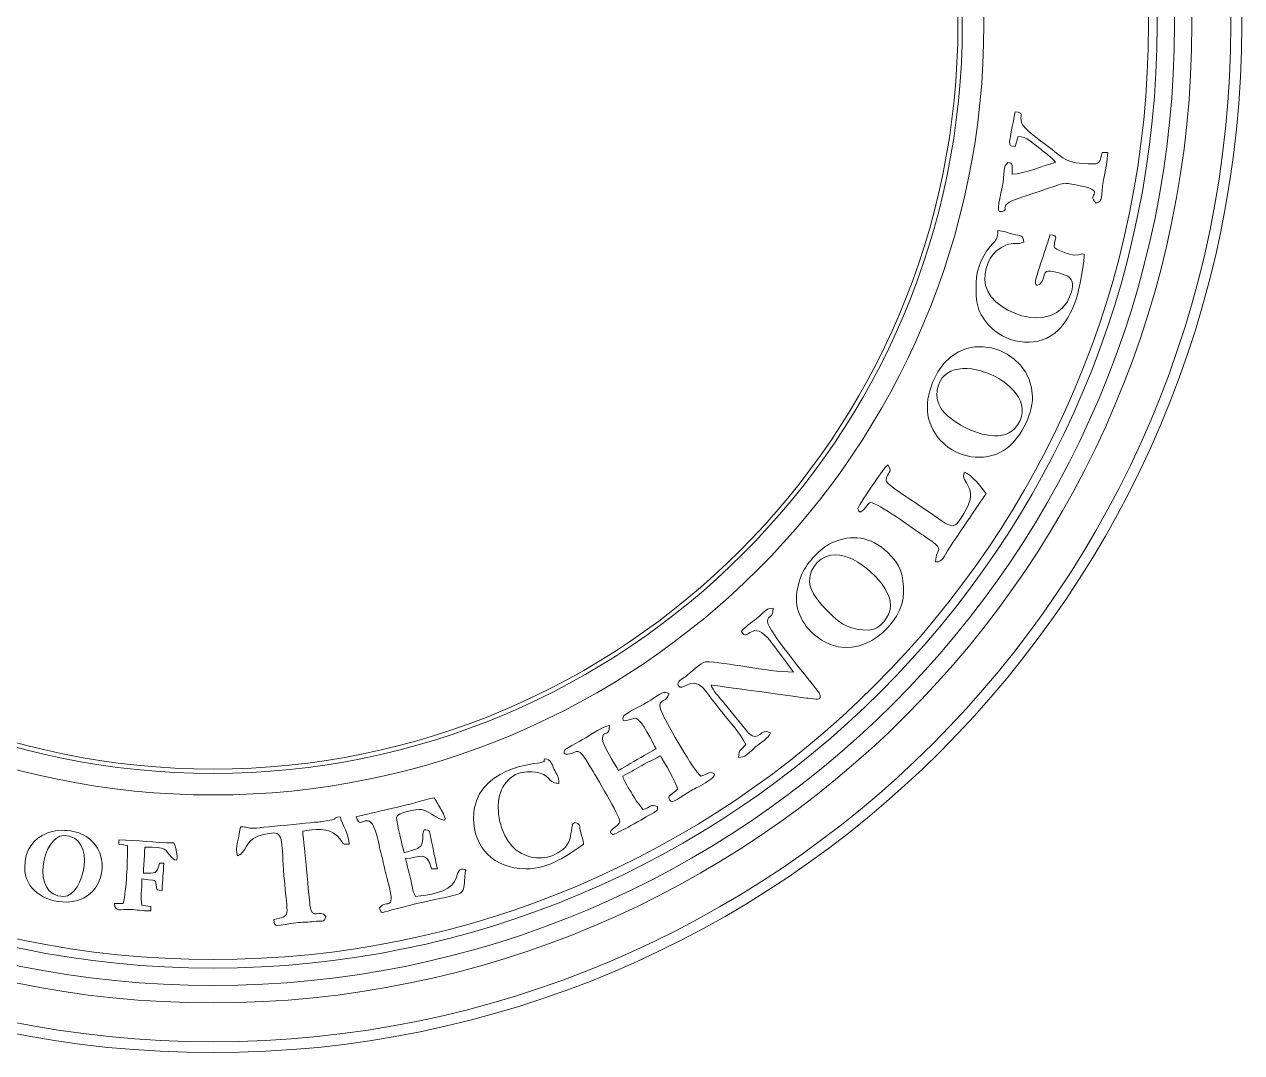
# Model space of a CAD drawing. Header units: inches. Extents: x -0.6 to 74.7, y 0.5 to 42.
# Drawn here: x 60.49 to 74.69, y 0.77 to 12.77 of the extents above; entities that cross this region are included whole.
import ezdxf

# ---------------------------------------------------------------- set-up
doc = ezdxf.new("R2010")
doc.units = ezdxf.units.IN
doc.header["$MEASUREMENT"] = 0
doc.layers.add('cut', color=6, linetype='Continuous', lineweight=0)
doc.layers.add('etch', color=1, linetype='Continuous', lineweight=0)

msp = doc.modelspace()

# ---------------------------------------------------------------- linework, layer by layer
at = {"layer": 'cut'}
for radius in [12, 8.69]:
    msp.add_circle((62.693, 12.772), radius, dxfattribs=at)
at = {"layer": 'etch'}
for radius in [11.873, 11.419, 11.217, 11.014, 10.913, 8.993, 8.741]:
    msp.add_circle((62.693, 12.772), radius, dxfattribs=at)
at = {"layer": 'etch', "lineweight": 9}
for points, knots in [([(72.05, 11.751), (72.05, 11.751), (72.05, 11.751), (71.985, 11.408), (71.985, 11.408)], [0.85714286, 0.85714286, 0.85714286, 0.85714286, 0.85714287, 0.9047619, 0.9047619, 0.9047619, 0.9047619]), ([(72.125, 11.623), (72.125, 11.623), (72.1, 11.72), (72.16, 11.742), (72.05, 11.751)], [0.80952381, 0.80952381, 0.80952381, 0.80952381, 0.80952382, 0.85714286, 0.85714286, 0.85714286, 0.85714286]), ([(72.419, 11.36), (72.419, 11.36), (72.362, 11.403), (72.142, 11.558), (72.125, 11.623)], [0.76190476, 0.76190476, 0.76190476, 0.76190476, 0.76190477, 0.80952381, 0.80952381, 0.80952381, 0.80952381]), ([(71.985, 11.408), (71.985, 11.408), (71.984, 11.349), (71.994, 11.35), (72.05, 11.346)], [0.9047619, 0.9047619, 0.9047619, 0.9047619, 0.90476191, 1, 1, 1, 1]), ([(72.086, 11.463), (72.086, 11.463), (72.184, 11.462), (72.261, 11.385), (72.324, 11.333)], [0.04761905, 0.04761905, 0.04761905, 0.04761905, 0.04761906, 0.0952381, 0.0952381, 0.0952381, 0.0952381]), ([(73.064, 11.278), (73.064, 11.278), (73.043, 11.19), (73.051, 11.143), (72.962, 11.143), (72.962, 11.143), (72.619, 11.143), (72.606, 11.222), (72.419, 11.36)], [0.66666667, 0.66666667, 0.66666667, 0.66666667, 0.66666668, 0.71428571, 0.71428571, 0.71428571, 0.71428572, 0.76190476, 0.76190476, 0.76190476, 0.76190476]), ([(72.324, 11.333), (72.324, 11.333), (72.384, 11.284), (72.485, 11.216), (72.523, 11.16)], [0.0952381, 0.0952381, 0.0952381, 0.0952381, 0.09523811, 0.14285714, 0.14285714, 0.14285714, 0.14285714]), ([(73.131, 11.278), (73.131, 11.278), (73.131, 11.278), (73.064, 11.278), (73.064, 11.278)], [0.61904762, 0.61904762, 0.61904762, 0.61904762, 0.61904763, 0.66666667, 0.66666667, 0.66666667, 0.66666667]), ([(73.081, 10.957), (73.081, 10.957), (73.096, 11.049), (73.131, 11.187), (73.131, 11.278)], [0.57142857, 0.57142857, 0.57142857, 0.57142857, 0.57142858, 0.61904762, 0.61904762, 0.61904762, 0.61904762]), ([(71.966, 11.16), (71.966, 11.16), (71.908, 11.117), (71.932, 11.033), (71.9, 10.871)], [0.23809524, 0.23809524, 0.23809524, 0.23809524, 0.23809525, 0.28571429, 0.28571429, 0.28571429, 0.28571429]), ([(72.016, 11.025), (72.016, 11.025), (72.016, 11.16), (72.025, 11.144), (71.966, 11.16)], [0.19047619, 0.19047619, 0.19047619, 0.19047619, 0.1904762, 0.23809524, 0.23809524, 0.23809524, 0.23809524]), ([(72.523, 11.16), (72.523, 11.16), (72.376, 11.126), (72.161, 11.025), (72.016, 11.025)], [0.14285714, 0.14285714, 0.14285714, 0.14285714, 0.14285715, 0.19047619, 0.19047619, 0.19047619, 0.19047619]), ([(72.996, 10.687), (72.996, 10.687), (73.077, 10.709), (73.047, 10.756), (73.081, 10.957)], [0.52380952, 0.52380952, 0.52380952, 0.52380952, 0.52380953, 0.57142857, 0.57142857, 0.57142857, 0.57142857]), ([(71.9, 10.871), (71.9, 10.871), (71.884, 10.792), (71.838, 10.641), (71.864, 10.586)], [0.28571429, 0.28571429, 0.28571429, 0.28571429, 0.2857143, 0.33333333, 0.33333333, 0.33333333, 0.33333333]), ([(72.107, 10.748), (72.107, 10.748), (72.107, 10.748), (72.576, 10.906), (72.576, 10.906)], [0.38095238, 0.38095238, 0.38095238, 0.38095238, 0.38095239, 0.42857143, 0.42857143, 0.42857143, 0.42857143]), ([(72.576, 10.906), (72.576, 10.906), (72.638, 10.925), (72.66, 10.916), (72.738, 10.902)], [0.42857143, 0.42857143, 0.42857143, 0.42857143, 0.42857144, 0.47619048, 0.47619048, 0.47619048, 0.47619048]), ([(72.738, 10.902), (72.738, 10.902), (73.166, 10.825), (72.857, 10.789), (72.996, 10.687)], [0.47619048, 0.47619048, 0.47619048, 0.47619048, 0.47619049, 0.52380952, 0.52380952, 0.52380952, 0.52380952]), ([(71.864, 10.586), (71.864, 10.586), (72.035, 10.6), (71.792, 10.645), (72.107, 10.748)], [0.33333333, 0.33333333, 0.33333333, 0.33333333, 0.33333334, 0.38095238, 0.38095238, 0.38095238, 0.38095238]), ([(71.847, 10.366), (71.847, 10.366), (71.847, 10.28), (71.838, 10.263), (71.793, 10.218)], [0.84210526, 0.84210526, 0.84210526, 0.84210526, 0.84210527, 0.89473684, 0.89473684, 0.89473684, 0.89473684]), ([(72.024, 10.323), (72.024, 10.323), (71.961, 10.34), (71.913, 10.361), (71.847, 10.366)], [0.78947368, 0.78947368, 0.78947368, 0.78947368, 0.78947369, 0.84210526, 0.84210526, 0.84210526, 0.84210526]), ([(71.948, 10.198), (71.948, 10.198), (72.024, 10.228), (72.082, 10.198), (72.152, 10.231)], [0.68421053, 0.68421053, 0.68421053, 0.68421053, 0.68421054, 0.73684211, 0.73684211, 0.73684211, 0.73684211]), ([(72.152, 10.231), (72.152, 10.231), (72.144, 10.318), (72.114, 10.299), (72.024, 10.323)], [0.73684211, 0.73684211, 0.73684211, 0.73684211, 0.73684212, 0.78947368, 0.78947368, 0.78947368, 0.78947368]), ([(72.456, 10.315), (72.456, 10.315), (72.428, 10.199), (72.287, 9.831), (72.287, 9.758)], [0.31578947, 0.31578947, 0.31578947, 0.31578947, 0.31578948, 0.36842105, 0.36842105, 0.36842105, 0.36842105]), ([(72.506, 10.18), (72.506, 10.18), (72.506, 10.278), (72.571, 10.306), (72.456, 10.315)], [0.26315789, 0.26315789, 0.26315789, 0.26315789, 0.2631579, 0.31578947, 0.31578947, 0.31578947, 0.31578947]), ([(71.793, 10.218), (71.793, 10.218), (71.687, 10.11), (71.594, 9.929), (71.594, 9.758)], [0.8947368, 0.8947368, 0.8947368, 0.8947368, 0.8947369, 1, 1, 1, 1]), ([(72.697, 9.618), (72.697, 9.618), (72.519, 9.102), (71.695, 9.42), (71.695, 9.792), (71.695, 9.792), (71.695, 9.973), (71.782, 10.133), (71.948, 10.198)], [0.5789474, 0.5789474, 0.5789474, 0.5789474, 0.5789474, 0.6315789, 0.6315789, 0.6315789, 0.631579, 0.6842105, 0.6842105, 0.6842105, 0.6842105]), ([(72.743, 10.079), (72.743, 10.079), (72.692, 10.079), (72.506, 10.143), (72.506, 10.18)], [0.21052632, 0.21052632, 0.21052632, 0.21052632, 0.21052633, 0.26315789, 0.26315789, 0.26315789, 0.26315789]), ([(72.82, 9.816), (72.82, 9.816), (72.88, 10.182), (72.876, 10.079), (72.743, 10.079)], [0.15789474, 0.15789474, 0.15789474, 0.15789474, 0.15789475, 0.21052632, 0.21052632, 0.21052632, 0.21052632]), ([(72.304, 9.724), (72.304, 9.724), (72.409, 9.752), (72.363, 9.893), (72.439, 9.893)], [0.42105263, 0.42105263, 0.42105263, 0.42105263, 0.42105264, 0.47368421, 0.47368421, 0.47368421, 0.47368421]), ([(72.439, 9.893), (72.439, 9.893), (72.488, 9.893), (72.633, 9.853), (72.665, 9.832)], [0.47368421, 0.47368421, 0.47368421, 0.47368421, 0.47368422, 0.52631579, 0.52631579, 0.52631579, 0.52631579]), ([(72.553, 9.204), (72.553, 9.204), (72.711, 9.363), (72.782, 9.588), (72.82, 9.816)], [0.10526316, 0.10526316, 0.10526316, 0.10526316, 0.10526317, 0.15789474, 0.15789474, 0.15789474, 0.15789474]), ([(72.665, 9.832), (72.665, 9.832), (72.734, 9.786), (72.728, 9.707), (72.697, 9.618)], [0.52631579, 0.52631579, 0.52631579, 0.52631579, 0.5263158, 0.57894737, 0.57894737, 0.57894737, 0.57894737]), ([(72.287, 9.758), (72.287, 9.758), (72.287, 9.727), (72.286, 9.756), (72.304, 9.724)], [0.36842105, 0.36842105, 0.36842105, 0.36842105, 0.36842106, 0.42105263, 0.42105263, 0.42105263, 0.42105263]), ([(71.775, 9.23), (71.775, 9.23), (71.972, 9.034), (72.342, 8.992), (72.553, 9.204)], [0.05263158, 0.05263158, 0.05263158, 0.05263158, 0.05263159, 0.10526316, 0.10526316, 0.10526316, 0.10526316]), ([(71.087, 8.593), (71.087, 8.593), (70.983, 8.329), (71.006, 8.088), (71.209, 7.887)], [0.2, 0.2, 0.2, 0.2, 0.2, 0.4, 0.4, 0.4, 0.4]), ([(71.384, 8.113), (71.384, 8.113), (71.282, 8.18), (71.138, 8.284), (71.138, 8.441)], [0.5, 0.5, 0.5, 0.5, 0.5, 1, 1, 1, 1]), ([(71.915, 7.799), (71.915, 7.799), (72.1, 7.916), (72.253, 8.199), (72.253, 8.424)], [0.6, 0.6, 0.6, 0.6, 0.6, 1, 1, 1, 1]), ([(72.046, 8.056), (72.046, 8.056), (71.888, 7.88), (71.54, 8.011), (71.384, 8.113)], [0.25, 0.25, 0.25, 0.25, 0.25, 0.5, 0.5, 0.5, 0.5]), ([(71.209, 7.887), (71.209, 7.887), (71.376, 7.723), (71.683, 7.653), (71.915, 7.799)], [0.4, 0.4, 0.4, 0.4, 0.4, 0.6, 0.6, 0.6, 0.6]), ([(70.564, 7.63), (70.564, 7.63), (70.515, 7.597), (70.213, 7.141), (70.217, 7.121)], [0.76923077, 0.76923077, 0.76923077, 0.76923077, 0.76923078, 0.84615385, 0.84615385, 0.84615385, 0.84615385]), ([(70.915, 7.17), (70.915, 7.17), (70.862, 7.206), (70.547, 7.405), (70.547, 7.444), (70.547, 7.444), (70.547, 7.564), (70.635, 7.523), (70.564, 7.63)], [0.6153846, 0.6153846, 0.6153846, 0.6153846, 0.6153846, 0.6923077, 0.6923077, 0.6923077, 0.6923077, 0.7692308, 0.7692308, 0.7692308, 0.7692308]), ([(71.459, 7.545), (71.459, 7.545), (71.398, 7.419), (71.65, 7.383), (71.452, 7.062)], [0.46153846, 0.46153846, 0.46153846, 0.46153846, 0.46153847, 0.53846154, 0.53846154, 0.53846154, 0.53846154]), ([(71.712, 7.292), (71.712, 7.292), (71.668, 7.358), (71.536, 7.525), (71.459, 7.545)], [0.38461538, 0.38461538, 0.38461538, 0.38461538, 0.38461539, 0.46153846, 0.46153846, 0.46153846, 0.46153846]), ([(71.287, 6.67), (71.287, 6.67), (71.287, 6.67), (71.689, 7.264), (71.689, 7.264)], [0.23076923, 0.23076923, 0.23076923, 0.23076923, 0.23076924, 0.30769231, 0.30769231, 0.30769231, 0.30769231]), ([(71.689, 7.264), (71.689, 7.264), (71.713, 7.295), (71.698, 7.276), (71.712, 7.292)], [0.30769231, 0.30769231, 0.30769231, 0.30769231, 0.30769232, 0.38461538, 0.38461538, 0.38461538, 0.38461538]), ([(70.217, 7.121), (70.217, 7.121), (70.237, 7), (70.332, 7.191), (70.361, 7.191)], [0.8461538, 0.8461538, 0.8461538, 0.8461538, 0.8461539, 1, 1, 1, 1]), ([(71.452, 7.062), (71.452, 7.062), (71.313, 6.838), (71.34, 6.887), (70.915, 7.17)], [0.53846154, 0.53846154, 0.53846154, 0.53846154, 0.53846155, 0.61538462, 0.61538462, 0.61538462, 0.61538462]), ([(70.56, 6.613), (70.56, 6.613), (70.365, 6.792), (70.145, 6.83), (69.905, 6.718)], [0.4285714, 0.4285714, 0.4285714, 0.4285714, 0.4285714, 0.5714286, 0.5714286, 0.5714286, 0.5714286]), ([(69.905, 6.718), (69.905, 6.718), (69.778, 6.659), (69.624, 6.493), (69.567, 6.363)], [0.5714286, 0.5714286, 0.5714286, 0.5714286, 0.5714286, 0.7142857, 0.7142857, 0.7142857, 0.7142857]), ([(70.976, 6.809), (70.976, 6.809), (71.266, 6.616), (71.125, 6.678), (71.121, 6.498)], [0.07692308, 0.07692308, 0.07692308, 0.07692308, 0.07692309, 0.15384615, 0.15384615, 0.15384615, 0.15384615]), ([(69.956, 6.583), (69.956, 6.583), (70.202, 6.583), (70.597, 6.237), (70.597, 5.991)], [0.1666667, 0.1666667, 0.1666667, 0.1666667, 0.1666667, 0.3333333, 0.3333333, 0.3333333, 0.3333333]), ([(70.749, 6.143), (70.749, 6.143), (70.749, 6.338), (70.717, 6.468), (70.56, 6.613)], [0.2857143, 0.2857143, 0.2857143, 0.2857143, 0.2857143, 0.4285714, 0.4285714, 0.4285714, 0.4285714]), ([(71.121, 6.498), (71.121, 6.498), (71.209, 6.5), (71.215, 6.555), (71.287, 6.67)], [0.15384615, 0.15384615, 0.15384615, 0.15384615, 0.15384616, 0.23076923, 0.23076923, 0.23076923, 0.23076923]), ([(69.567, 6.363), (69.567, 6.363), (69.538, 6.299), (69.499, 6.167), (69.499, 6.076)], [0.7142857, 0.7142857, 0.7142857, 0.7142857, 0.7142857, 1, 1, 1, 1]), ([(69.875, 5.911), (69.875, 5.911), (69.79, 5.997), (69.651, 6.142), (69.651, 6.279)], [0.6666667, 0.6666667, 0.6666667, 0.6666667, 0.6666667, 1, 1, 1, 1]), ([(69.821, 5.569), (69.821, 5.569), (70.256, 5.32), (70.749, 5.785), (70.749, 6.143)], [0.1428571, 0.1428571, 0.1428571, 0.1428571, 0.1428572, 0.2857143, 0.2857143, 0.2857143, 0.2857143]), ([(70.597, 5.991), (70.597, 5.991), (70.597, 5.866), (70.468, 5.704), (70.344, 5.704), (70.344, 5.704), (70.132, 5.704), (70.032, 5.753), (69.875, 5.911)], [0.3333333, 0.3333333, 0.3333333, 0.3333333, 0.3333333, 0.5, 0.5, 0.5, 0.5, 0.6666667, 0.6666667, 0.6666667, 0.6666667]), ([(69.03, 5.836), (69.03, 5.836), (68.981, 5.795), (68.887, 5.732), (68.858, 5.687)], [0.90909091, 0.90909091, 0.90909091, 0.90909091, 0.90909092, 1, 1, 1, 1]), ([(69.229, 5.958), (69.229, 5.958), (69.14, 5.956), (69.159, 5.941), (69.03, 5.836)], [0.86363636, 0.86363636, 0.86363636, 0.86363636, 0.86363637, 0.90909091, 0.90909091, 0.90909091, 0.90909091]), ([(69.719, 5.029), (69.719, 5.029), (69.623, 5.154), (69.162, 5.702), (69.162, 5.806), (69.162, 5.806), (69.162, 5.885), (69.226, 5.825), (69.229, 5.958)], [0.77272727, 0.77272727, 0.77272727, 0.77272727, 0.77272728, 0.81818182, 0.81818182, 0.81818182, 0.81818183, 0.86363636, 0.86363636, 0.86363636, 0.86363636]), ([(69.205, 5.562), (69.205, 5.562), (69.205, 5.562), (69.466, 5.214), (69.466, 5.214)], [0.04545455, 0.04545455, 0.04545455, 0.04545455, 0.04545456, 0.09090909, 0.09090909, 0.09090909, 0.09090909]), ([(68.435, 5.333), (68.435, 5.333), (68.397, 5.333), (68.247, 5.19), (68.203, 5.159)], [0.13636364, 0.13636364, 0.13636364, 0.13636364, 0.13636365, 0.18181818, 0.18181818, 0.18181818, 0.18181818]), ([(69.466, 5.214), (69.466, 5.214), (69.134, 5.214), (68.682, 5.333), (68.435, 5.333)], [0.09090909, 0.09090909, 0.09090909, 0.09090909, 0.0909091, 0.13636364, 0.13636364, 0.13636364, 0.13636364]), ([(68.203, 5.159), (68.203, 5.159), (68.167, 5.133), (68.097, 5.104), (68.122, 5.053)], [0.18181818, 0.18181818, 0.18181818, 0.18181818, 0.18181819, 0.22727273, 0.22727273, 0.22727273, 0.22727273]), ([(68.122, 5.053), (68.122, 5.053), (68.159, 4.98), (68.275, 5.168), (68.406, 5.033)], [0.22727273, 0.22727273, 0.22727273, 0.22727273, 0.22727274, 0.27272727, 0.27272727, 0.27272727, 0.27272727]), ([(68.013, 4.961), (68.013, 4.961), (67.948, 4.998), (67.922, 4.967), (67.8, 4.887)], [0.86206897, 0.86206897, 0.86206897, 0.86206897, 0.86206898, 0.89655172, 0.89655172, 0.89655172, 0.89655172]), ([(68.406, 5.033), (68.406, 5.033), (68.406, 5.033), (68.628, 4.749), (68.628, 4.749)], [0.27272727, 0.27272727, 0.27272727, 0.27272727, 0.27272728, 0.31818182, 0.31818182, 0.31818182, 0.31818182]), ([(68.643, 4.865), (68.643, 4.865), (68.601, 4.921), (68.519, 5), (68.503, 5.062)], [0.59090909, 0.59090909, 0.59090909, 0.59090909, 0.5909091, 0.63636364, 0.63636364, 0.63636364, 0.63636364]), ([(68.503, 5.062), (68.503, 5.062), (68.503, 5.062), (69.634, 4.908), (69.634, 4.908)], [0.63636364, 0.63636364, 0.63636364, 0.63636364, 0.63636365, 0.68181818, 0.68181818, 0.68181818, 0.68181818]), ([(69.634, 4.908), (69.634, 4.908), (69.714, 4.898), (69.816, 4.871), (69.763, 4.97)], [0.68181818, 0.68181818, 0.68181818, 0.68181818, 0.68181819, 0.72727273, 0.72727273, 0.72727273, 0.72727273]), ([(69.763, 4.97), (69.763, 4.97), (69.758, 4.981), (69.728, 5.018), (69.719, 5.029)], [0.72727273, 0.72727273, 0.72727273, 0.72727273, 0.72727274, 0.77272727, 0.77272727, 0.77272727, 0.77272727]), ([(67.8, 4.887), (67.8, 4.887), (67.72, 4.834), (67.491, 4.725), (67.48, 4.697)], [0.89655172, 0.89655172, 0.89655172, 0.89655172, 0.89655173, 0.93103448, 0.93103448, 0.93103448, 0.93103448]), ([(67.939, 4.719), (67.939, 4.719), (67.84, 4.914), (67.98, 4.837), (68.013, 4.961)], [0.82758621, 0.82758621, 0.82758621, 0.82758621, 0.82758622, 0.86206897, 0.86206897, 0.86206897, 0.86206897]), ([(68.939, 4.501), (68.939, 4.501), (68.939, 4.501), (68.643, 4.865), (68.643, 4.865)], [0.54545455, 0.54545455, 0.54545455, 0.54545455, 0.54545456, 0.59090909, 0.59090909, 0.59090909, 0.59090909]), ([(67.48, 4.697), (67.48, 4.697), (67.439, 4.598), (67.573, 4.674), (67.624, 4.674)], [0.93103448, 0.93103448, 0.93103448, 0.93103448, 0.93103449, 1, 1, 1, 1]), ([(68.385, 3.998), (68.385, 3.998), (68.299, 4.056), (68.002, 4.595), (67.939, 4.719)], [0.79310345, 0.79310345, 0.79310345, 0.79310345, 0.79310346, 0.82758621, 0.82758621, 0.82758621, 0.82758621]), ([(68.628, 4.749), (68.628, 4.749), (68.737, 4.61), (68.83, 4.517), (68.908, 4.37)], [0.31818182, 0.31818182, 0.31818182, 0.31818182, 0.31818183, 0.36363636, 0.36363636, 0.36363636, 0.36363636]), ([(67.32, 4.59), (67.32, 4.59), (67.242, 4.583), (67.109, 4.489), (67.041, 4.447)], [0.13793103, 0.13793103, 0.13793103, 0.13793103, 0.13793104, 0.17241379, 0.17241379, 0.17241379, 0.17241379]), ([(67.236, 4.437), (67.236, 4.437), (67.236, 4.54), (67.317, 4.442), (67.32, 4.59)], [0.10344828, 0.10344828, 0.10344828, 0.10344828, 0.10344829, 0.13793103, 0.13793103, 0.13793103, 0.13793103]), ([(69.195, 4.505), (69.195, 4.505), (69.07, 4.575), (69.073, 4.383), (68.939, 4.501)], [0.5, 0.5, 0.5, 0.5, 0.50000001, 0.54545455, 0.54545455, 0.54545455, 0.54545455]), ([(67.041, 4.447), (67.041, 4.447), (67.041, 4.447), (66.805, 4.313), (66.805, 4.313)], [0.17241379, 0.17241379, 0.17241379, 0.17241379, 0.1724138, 0.20689655, 0.20689655, 0.20689655, 0.20689655]), ([(67.422, 4.066), (67.422, 4.066), (67.384, 4.137), (67.236, 4.361), (67.236, 4.437)], [0.06896552, 0.06896552, 0.06896552, 0.06896552, 0.06896553, 0.10344828, 0.10344828, 0.10344828, 0.10344828]), ([(69.022, 4.34), (69.022, 4.34), (69.071, 4.384), (69.179, 4.442), (69.195, 4.505)], [0.45454545, 0.45454545, 0.45454545, 0.45454545, 0.45454546, 0.5, 0.5, 0.5, 0.5]), ([(66.805, 4.313), (66.805, 4.313), (66.775, 4.278), (66.779, 4.246), (66.854, 4.258)], [0.20689655, 0.20689655, 0.20689655, 0.20689655, 0.20689656, 0.24137931, 0.24137931, 0.24137931, 0.24137931]), ([(66.854, 4.258), (66.854, 4.258), (66.954, 4.272), (66.938, 4.374), (67.094, 4.109)], [0.24137931, 0.24137931, 0.24137931, 0.24137931, 0.24137932, 0.27586207, 0.27586207, 0.27586207, 0.27586207]), ([(67.861, 4.319), (67.861, 4.319), (67.861, 4.319), (67.422, 4.066), (67.422, 4.066)], [0.03448276, 0.03448276, 0.03448276, 0.03448276, 0.03448277, 0.06896552, 0.06896552, 0.06896552, 0.06896552]), ([(68.908, 4.37), (68.908, 4.37), (68.86, 4.298), (68.826, 4.323), (68.824, 4.218)], [0.36363636, 0.36363636, 0.36363636, 0.36363636, 0.36363637, 0.40909091, 0.40909091, 0.40909091, 0.40909091]), ([(68.824, 4.218), (68.824, 4.218), (68.904, 4.22), (68.91, 4.241), (69.022, 4.34)], [0.40909091, 0.40909091, 0.40909091, 0.40909091, 0.40909092, 0.45454545, 0.45454545, 0.45454545, 0.45454545]), ([(66.519, 4.157), (66.519, 4.157), (66.491, 4.146), (65.733, 4.112), (65.733, 3.509)], [0.8571429, 0.8571429, 0.8571429, 0.8571429, 0.8571429, 1, 1, 1, 1]), ([(66.56, 4.201), (66.56, 4.201), (66.541, 4.147), (66.588, 4.185), (66.519, 4.157)], [0.78571429, 0.78571429, 0.78571429, 0.78571429, 0.7857143, 0.85714286, 0.85714286, 0.85714286, 0.85714286]), ([(66.673, 4.077), (66.673, 4.077), (66.637, 4.15), (66.642, 4.194), (66.56, 4.201)], [0.71428571, 0.71428571, 0.71428571, 0.71428571, 0.71428572, 0.78571429, 0.78571429, 0.78571429, 0.78571429]), ([(67.472, 3.998), (67.472, 3.998), (67.552, 4.04), (67.611, 4.073), (67.689, 4.12)], [0.51724138, 0.51724138, 0.51724138, 0.51724138, 0.51724139, 0.55172414, 0.55172414, 0.55172414, 0.55172414]), ([(67.689, 4.12), (67.689, 4.12), (67.689, 4.12), (67.912, 4.235), (67.912, 4.235)], [0.55172414, 0.55172414, 0.55172414, 0.55172414, 0.55172415, 0.5862069, 0.5862069, 0.5862069, 0.5862069]), ([(67.912, 4.235), (67.912, 4.235), (67.959, 4.163), (68.094, 3.932), (68.114, 3.846)], [0.5862069, 0.5862069, 0.5862069, 0.5862069, 0.58620691, 0.62068966, 0.62068966, 0.62068966, 0.62068966]), ([(66.774, 3.143), (66.774, 3.143), (66.479, 2.908), (66.02, 3.089), (66.02, 3.661), (66.02, 3.661), (66.02, 3.861), (66.162, 4.049), (66.358, 4.049), (66.358, 4.049), (66.666, 4.049), (66.564, 3.918), (66.729, 3.914)], [0.4285714, 0.4285714, 0.4285714, 0.4285714, 0.4285714, 0.5, 0.5, 0.5, 0.5, 0.5714286, 0.5714286, 0.5714286, 0.5714286, 0.6428571, 0.6428571, 0.6428571, 0.6428571]), ([(66.729, 3.914), (66.729, 3.914), (66.727, 3.995), (66.702, 4.018), (66.673, 4.077)], [0.64285714, 0.64285714, 0.64285714, 0.64285714, 0.64285715, 0.71428571, 0.71428571, 0.71428571, 0.71428571]), ([(67.094, 4.109), (67.094, 4.109), (67.155, 4.006), (67.439, 3.528), (67.439, 3.475)], [0.27586207, 0.27586207, 0.27586207, 0.27586207, 0.27586208, 0.31034483, 0.31034483, 0.31034483, 0.31034483]), ([(67.583, 3.788), (67.583, 3.788), (67.552, 3.841), (67.485, 3.945), (67.472, 3.998)], [0.48275862, 0.48275862, 0.48275862, 0.48275862, 0.48275863, 0.51724138, 0.51724138, 0.51724138, 0.51724138]), ([(68.278, 3.835), (68.278, 3.835), (68.329, 3.863), (68.651, 4.015), (68.505, 4.041)], [0.72413793, 0.72413793, 0.72413793, 0.72413793, 0.72413794, 0.75862069, 0.75862069, 0.75862069, 0.75862069]), ([(68.505, 4.041), (68.505, 4.041), (68.481, 4.045), (68.432, 4.009), (68.385, 3.998)], [0.75862069, 0.75862069, 0.75862069, 0.75862069, 0.7586207, 0.79310345, 0.79310345, 0.79310345, 0.79310345]), ([(68.019, 3.721), (68.019, 3.721), (68.047, 3.663), (68.142, 3.759), (68.278, 3.835)], [0.68965517, 0.68965517, 0.68965517, 0.68965517, 0.68965518, 0.72413793, 0.72413793, 0.72413793, 0.72413793]), ([(68.114, 3.846), (68.114, 3.846), (68.114, 3.846), (68.078, 3.815), (68.078, 3.815)], [0.62068966, 0.62068966, 0.62068966, 0.62068966, 0.62068967, 0.65517241, 0.65517241, 0.65517241, 0.65517241]), ([(65.276, 3.745), (65.276, 3.745), (65.215, 3.74), (65.129, 3.708), (65.06, 3.691)], [0.85714286, 0.85714286, 0.85714286, 0.85714286, 0.85714287, 0.89285714, 0.89285714, 0.89285714, 0.89285714]), ([(65.356, 3.604), (65.356, 3.604), (65.326, 3.656), (65.302, 3.697), (65.276, 3.745)], [0.82142857, 0.82142857, 0.82142857, 0.82142857, 0.82142858, 0.85714286, 0.85714286, 0.85714286, 0.85714286]), ([(67.709, 3.61), (67.709, 3.61), (67.66, 3.683), (67.666, 3.651), (67.583, 3.788)], [0.44827586, 0.44827586, 0.44827586, 0.44827586, 0.44827587, 0.48275862, 0.48275862, 0.48275862, 0.48275862]), ([(68.078, 3.815), (68.078, 3.815), (68.009, 3.761), (67.997, 3.767), (68.019, 3.721)], [0.65517241, 0.65517241, 0.65517241, 0.65517241, 0.65517242, 0.68965517, 0.68965517, 0.68965517, 0.68965517]), ([(64.83, 3.634), (64.83, 3.634), (64.669, 3.599), (64.519, 3.561), (64.364, 3.525)], [0.92857143, 0.92857143, 0.92857143, 0.92857143, 0.92857144, 1, 1, 1, 1]), ([(65.06, 3.691), (65.06, 3.691), (64.989, 3.673), (64.913, 3.652), (64.83, 3.634)], [0.89285714, 0.89285714, 0.89285714, 0.89285714, 0.89285715, 0.92857143, 0.92857143, 0.92857143, 0.92857143]), ([(64.835, 3.517), (64.835, 3.517), (64.841, 3.579), (65.067, 3.61), (65.124, 3.61), (65.124, 3.61), (65.205, 3.61), (65.514, 3.335), (65.356, 3.604)], [0.75, 0.75, 0.75, 0.75, 0.75000001, 0.78571429, 0.78571429, 0.78571429, 0.7857143, 0.82142857, 0.82142857, 0.82142857, 0.82142857]), ([(67.357, 3.319), (67.357, 3.319), (67.379, 3.309), (67.748, 3.524), (67.811, 3.559)], [0.34482759, 0.34482759, 0.34482759, 0.34482759, 0.3448276, 0.37931034, 0.37931034, 0.37931034, 0.37931034]), ([(67.878, 3.644), (67.878, 3.644), (67.801, 3.68), (67.794, 3.63), (67.709, 3.61)], [0.4137931, 0.4137931, 0.4137931, 0.4137931, 0.41379311, 0.44827586, 0.44827586, 0.44827586, 0.44827586]), ([(67.811, 3.559), (67.811, 3.559), (67.894, 3.605), (67.873, 3.6), (67.878, 3.644)], [0.37931034, 0.37931034, 0.37931034, 0.37931034, 0.37931035, 0.4137931, 0.4137931, 0.4137931, 0.4137931]), ([(63.949, 3.467), (63.949, 3.467), (63.949, 3.467), (63.165, 3.39), (63.165, 3.39)], [0.8823529, 0.8823529, 0.8823529, 0.8823529, 0.882353, 1, 1, 1, 1]), ([(64.178, 3.525), (64.178, 3.525), (64.056, 3.515), (64.218, 3.503), (63.949, 3.467)], [0.82352941, 0.82352941, 0.82352941, 0.82352941, 0.82352942, 0.88235294, 0.88235294, 0.88235294, 0.88235294]), ([(64.28, 3.204), (64.28, 3.204), (64.277, 3.328), (64.203, 3.421), (64.178, 3.525)], [0.76470588, 0.76470588, 0.76470588, 0.76470588, 0.76470589, 0.82352941, 0.82352941, 0.82352941, 0.82352941]), ([(64.922, 3.103), (64.922, 3.103), (64.906, 3.172), (64.83, 3.457), (64.835, 3.517)], [0.71428571, 0.71428571, 0.71428571, 0.71428571, 0.71428572, 0.75, 0.75, 0.75, 0.75]), ([(66.915, 3.458), (66.915, 3.458), (66.856, 3.414), (66.898, 3.47), (66.88, 3.391)], [0.28571429, 0.28571429, 0.28571429, 0.28571429, 0.2857143, 0.35714286, 0.35714286, 0.35714286, 0.35714286]), ([(66.983, 3.34), (66.983, 3.34), (66.963, 3.421), (66.984, 3.439), (66.915, 3.458)], [0.21428571, 0.21428571, 0.21428571, 0.21428571, 0.21428572, 0.28571429, 0.28571429, 0.28571429, 0.28571429]), ([(67.439, 3.475), (67.439, 3.475), (67.439, 3.406), (67.263, 3.361), (67.357, 3.319)], [0.31034483, 0.31034483, 0.31034483, 0.31034483, 0.31034484, 0.34482759, 0.34482759, 0.34482759, 0.34482759]), ([(60.756, 3.333), (60.756, 3.333), (60.604, 3.274), (60.496, 3.137), (60.496, 2.934)], [0.6, 0.6, 0.6, 0.6, 0.6, 1, 1, 1, 1]), ([(61.261, 3.26), (61.261, 3.26), (61.144, 3.361), (60.929, 3.401), (60.756, 3.333)], [0.4, 0.4, 0.4, 0.4, 0.4, 0.6, 0.6, 0.6, 0.6]), ([(60.952, 3.306), (60.952, 3.306), (61.348, 3.306), (61.188, 2.596), (60.952, 2.596)], [0.3333333, 0.3333333, 0.3333333, 0.3333333, 0.3333333, 1, 1, 1, 1]), ([(63.013, 3.407), (63.013, 3.407), (63.005, 3.31), (62.941, 3.15), (62.979, 3.069)], [0.05882353, 0.05882353, 0.05882353, 0.05882353, 0.05882354, 0.11764706, 0.11764706, 0.11764706, 0.11764706]), ([(63.037, 3.113), (63.037, 3.113), (63.118, 3.208), (63.094, 3.297), (63.376, 3.335)], [0.17647059, 0.17647059, 0.17647059, 0.17647059, 0.1764706, 0.23529412, 0.23529412, 0.23529412, 0.23529412]), ([(63.376, 3.335), (63.376, 3.335), (63.524, 3.355), (63.49, 3.203), (63.521, 2.834)], [0.23529412, 0.23529412, 0.23529412, 0.23529412, 0.23529413, 0.29411765, 0.29411765, 0.29411765, 0.29411765]), ([(63.739, 3.356), (63.739, 3.356), (63.865, 3.386), (64.042, 3.399), (64.141, 3.302)], [0.64705882, 0.64705882, 0.64705882, 0.64705882, 0.64705883, 0.70588235, 0.70588235, 0.70588235, 0.70588235]), ([(63.825, 2.479), (63.825, 2.479), (63.825, 2.479), (63.739, 3.356), (63.739, 3.356)], [0.58823529, 0.58823529, 0.58823529, 0.58823529, 0.5882353, 0.64705882, 0.64705882, 0.64705882, 0.64705882]), ([(64.141, 3.302), (64.141, 3.302), (64.251, 3.195), (64.164, 3.207), (64.28, 3.204)], [0.70588235, 0.70588235, 0.70588235, 0.70588235, 0.70588236, 0.76470588, 0.76470588, 0.76470588, 0.76470588]), ([(64.607, 3.295), (64.607, 3.295), (64.629, 3.208), (64.646, 3.124), (64.665, 3.049)], [0.03571429, 0.03571429, 0.03571429, 0.03571429, 0.0357143, 0.07142857, 0.07142857, 0.07142857, 0.07142857]), ([(65.158, 3.373), (65.158, 3.373), (65.128, 3.311), (65.152, 3.316), (65.137, 3.242)], [0.60714286, 0.60714286, 0.60714286, 0.60714286, 0.60714287, 0.64285714, 0.64285714, 0.64285714, 0.64285714]), ([(65.231, 3.294), (65.231, 3.294), (65.213, 3.372), (65.222, 3.366), (65.158, 3.373)], [0.57142857, 0.57142857, 0.57142857, 0.57142857, 0.57142858, 0.60714286, 0.60714286, 0.60714286, 0.60714286]), ([(65.31, 2.917), (65.31, 2.917), (65.31, 2.917), (65.231, 3.294), (65.231, 3.294)], [0.53571429, 0.53571429, 0.53571429, 0.53571429, 0.5357143, 0.57142857, 0.57142857, 0.57142857, 0.57142857]), ([(66.88, 3.391), (66.88, 3.391), (66.862, 3.312), (66.864, 3.215), (66.774, 3.143)], [0.35714286, 0.35714286, 0.35714286, 0.35714286, 0.35714287, 0.42857143, 0.42857143, 0.42857143, 0.42857143]), ([(67.016, 3.204), (67.016, 3.204), (67.011, 3.263), (66.996, 3.286), (66.983, 3.34)], [0.14285714, 0.14285714, 0.14285714, 0.14285714, 0.14285715, 0.21428571, 0.21428571, 0.21428571, 0.21428571]), ([(60.986, 2.529), (60.986, 2.529), (61.386, 2.529), (61.534, 3.021), (61.261, 3.26)], [0.2, 0.2, 0.2, 0.2, 0.2, 0.4, 0.4, 0.4, 0.4]), ([(62.236, 3.221), (62.236, 3.221), (61.999, 3.221), (61.822, 3.255), (61.594, 3.255)], [0.84210526, 0.84210526, 0.84210526, 0.84210526, 0.84210527, 0.89473684, 0.89473684, 0.89473684, 0.89473684]), ([(61.594, 3.255), (61.594, 3.255), (61.594, 3.255), (61.594, 3.204), (61.594, 3.204)], [0.8947368, 0.8947368, 0.8947368, 0.8947368, 0.8947369, 1, 1, 1, 1]), ([(61.695, 3.188), (61.695, 3.188), (61.695, 2.969), (61.686, 2.688), (61.645, 2.512)], [0.05263158, 0.05263158, 0.05263158, 0.05263158, 0.05263159, 0.10526316, 0.10526316, 0.10526316, 0.10526316]), ([(61.881, 2.867), (61.881, 2.867), (61.881, 2.867), (61.898, 3.171), (61.898, 3.171)], [0.68421053, 0.68421053, 0.68421053, 0.68421053, 0.68421054, 0.73684211, 0.73684211, 0.73684211, 0.73684211]), ([(61.898, 3.171), (61.898, 3.171), (62.162, 3.171), (62.13, 3.141), (62.207, 3.055)], [0.73684211, 0.73684211, 0.73684211, 0.73684211, 0.73684212, 0.78947368, 0.78947368, 0.78947368, 0.78947368]), ([(62.207, 3.055), (62.207, 3.055), (62.329, 2.921), (62.259, 3.173), (62.236, 3.221)], [0.78947368, 0.78947368, 0.78947368, 0.78947368, 0.78947369, 0.84210526, 0.84210526, 0.84210526, 0.84210526]), ([(65.096, 3.166), (65.096, 3.166), (65.056, 3.133), (64.968, 3.125), (64.922, 3.103)], [0.67857143, 0.67857143, 0.67857143, 0.67857143, 0.67857144, 0.71428571, 0.71428571, 0.71428571, 0.71428571]), ([(64.939, 3.036), (64.939, 3.036), (65.099, 3.049), (65.192, 3.135), (65.243, 2.917)], [0.46428571, 0.46428571, 0.46428571, 0.46428571, 0.46428572, 0.5, 0.5, 0.5, 0.5]), ([(65.137, 3.242), (65.137, 3.242), (65.124, 3.178), (65.117, 3.183), (65.096, 3.166)], [0.64285714, 0.64285714, 0.64285714, 0.64285714, 0.64285715, 0.67857143, 0.67857143, 0.67857143, 0.67857143]), ([(66.341, 2.917), (66.341, 2.917), (66.626, 2.917), (66.842, 3.088), (67.016, 3.204)], [0.07142857, 0.07142857, 0.07142857, 0.07142857, 0.07142858, 0.14285714, 0.14285714, 0.14285714, 0.14285714]), ([(62.067, 2.985), (62.067, 2.985), (62.036, 2.851), (62.029, 2.867), (61.881, 2.867)], [0.63157895, 0.63157895, 0.63157895, 0.63157895, 0.63157896, 0.68421053, 0.68421053, 0.68421053, 0.68421053]), ([(62.118, 2.985), (62.118, 2.985), (62.118, 2.985), (62.067, 2.985), (62.067, 2.985)], [0.57894737, 0.57894737, 0.57894737, 0.57894737, 0.57894738, 0.63157895, 0.63157895, 0.63157895, 0.63157895]), ([(62.101, 2.664), (62.101, 2.664), (62.101, 2.797), (62.118, 2.856), (62.118, 2.985)], [0.52631579, 0.52631579, 0.52631579, 0.52631579, 0.5263158, 0.57894737, 0.57894737, 0.57894737, 0.57894737]), ([(62.979, 3.069), (62.979, 3.069), (63.029, 3.096), (63.003, 3.074), (63.037, 3.113)], [0.11764706, 0.11764706, 0.11764706, 0.11764706, 0.11764707, 0.17647059, 0.17647059, 0.17647059, 0.17647059]), ([(64.665, 3.049), (64.665, 3.049), (64.685, 2.969), (64.7, 2.896), (64.721, 2.818)], [0.07142857, 0.07142857, 0.07142857, 0.07142857, 0.07142858, 0.10714286, 0.10714286, 0.10714286, 0.10714286]), ([(64.996, 2.806), (64.996, 2.806), (64.977, 2.891), (64.957, 2.957), (64.939, 3.036)], [0.42857143, 0.42857143, 0.42857143, 0.42857143, 0.42857144, 0.46428571, 0.46428571, 0.46428571, 0.46428571]), ([(65.243, 2.917), (65.243, 2.917), (65.243, 2.917), (65.31, 2.917), (65.31, 2.917)], [0.5, 0.5, 0.5, 0.5, 0.50000001, 0.53571429, 0.53571429, 0.53571429, 0.53571429]), ([(65.612, 2.914), (65.612, 2.914), (65.549, 2.922), (65.544, 2.836), (65.511, 2.768)], [0.32142857, 0.32142857, 0.32142857, 0.32142857, 0.32142858, 0.35714286, 0.35714286, 0.35714286, 0.35714286]), ([(65.637, 2.889), (65.637, 2.889), (65.633, 2.907), (65.67, 2.907), (65.612, 2.914)], [0.28571429, 0.28571429, 0.28571429, 0.28571429, 0.2857143, 0.32142857, 0.32142857, 0.32142857, 0.32142857]), ([(65.625, 2.755), (65.625, 2.755), (65.626, 2.762), (65.637, 2.888), (65.637, 2.889)], [0.25, 0.25, 0.25, 0.25, 0.25000001, 0.28571429, 0.28571429, 0.28571429, 0.28571429]), ([(61.864, 2.495), (61.864, 2.495), (61.843, 2.586), (61.864, 2.662), (61.864, 2.799)], [0.36842105, 0.36842105, 0.36842105, 0.36842105, 0.36842106, 0.42105263, 0.42105263, 0.42105263, 0.42105263]), ([(61.864, 2.799), (61.864, 2.799), (61.864, 2.799), (62.016, 2.782), (62.016, 2.782)], [0.42105263, 0.42105263, 0.42105263, 0.42105263, 0.42105264, 0.47368421, 0.47368421, 0.47368421, 0.47368421]), ([(62.016, 2.782), (62.016, 2.782), (62.058, 2.694), (61.99, 2.673), (62.101, 2.664)], [0.47368421, 0.47368421, 0.47368421, 0.47368421, 0.47368422, 0.52631579, 0.52631579, 0.52631579, 0.52631579]), ([(63.521, 2.834), (63.521, 2.834), (63.564, 2.328), (63.606, 2.374), (63.401, 2.326)], [0.29411765, 0.29411765, 0.29411765, 0.29411765, 0.29411766, 0.35294118, 0.35294118, 0.35294118, 0.35294118]), ([(64.721, 2.818), (64.721, 2.818), (64.84, 2.383), (64.72, 2.577), (64.635, 2.461)], [0.10714286, 0.10714286, 0.10714286, 0.10714286, 0.10714287, 0.14285714, 0.14285714, 0.14285714, 0.14285714]), ([(65.057, 2.596), (65.057, 2.596), (65.017, 2.671), (65.018, 2.709), (64.996, 2.806)], [0.39285714, 0.39285714, 0.39285714, 0.39285714, 0.39285715, 0.42857143, 0.42857143, 0.42857143, 0.42857143]), ([(65.511, 2.768), (65.511, 2.768), (65.449, 2.644), (65.19, 2.608), (65.057, 2.596)], [0.35714286, 0.35714286, 0.35714286, 0.35714286, 0.35714287, 0.39285714, 0.39285714, 0.39285714, 0.39285714]), ([(65.087, 2.515), (65.087, 2.515), (65.636, 2.645), (65.602, 2.589), (65.625, 2.755)], [0.21428571, 0.21428571, 0.21428571, 0.21428571, 0.21428572, 0.25, 0.25, 0.25, 0.25]), ([(61.645, 2.512), (61.645, 2.512), (61.645, 2.512), (61.543, 2.512), (61.543, 2.512)], [0.10526316, 0.10526316, 0.10526316, 0.10526316, 0.10526317, 0.15789474, 0.15789474, 0.15789474, 0.15789474]), ([(61.543, 2.512), (61.543, 2.512), (61.552, 2.404), (61.612, 2.452), (61.728, 2.443)], [0.15789474, 0.15789474, 0.15789474, 0.15789474, 0.15789475, 0.21052632, 0.21052632, 0.21052632, 0.21052632]), ([(61.728, 2.443), (61.728, 2.443), (61.807, 2.438), (61.861, 2.427), (61.966, 2.427)], [0.21052632, 0.21052632, 0.21052632, 0.21052632, 0.21052633, 0.26315789, 0.26315789, 0.26315789, 0.26315789]), ([(61.966, 2.478), (61.966, 2.478), (61.914, 2.479), (61.904, 2.486), (61.864, 2.495)], [0.31578947, 0.31578947, 0.31578947, 0.31578947, 0.31578948, 0.36842105, 0.36842105, 0.36842105, 0.36842105]), ([(61.966, 2.427), (61.966, 2.427), (61.966, 2.427), (61.966, 2.478), (61.966, 2.478)], [0.26315789, 0.26315789, 0.26315789, 0.26315789, 0.2631579, 0.31578947, 0.31578947, 0.31578947, 0.31578947]), ([(64.01, 2.36), (64.01, 2.36), (63.938, 2.458), (63.852, 2.309), (63.825, 2.479)], [0.52941176, 0.52941176, 0.52941176, 0.52941176, 0.52941177, 0.58823529, 0.58823529, 0.58823529, 0.58823529]), ([(64.635, 2.461), (64.635, 2.461), (64.657, 2.379), (64.651, 2.406), (64.844, 2.455)], [0.14285714, 0.14285714, 0.14285714, 0.14285714, 0.14285715, 0.17857143, 0.17857143, 0.17857143, 0.17857143]), ([(64.844, 2.455), (64.844, 2.455), (64.934, 2.477), (64.999, 2.495), (65.087, 2.515)], [0.17857143, 0.17857143, 0.17857143, 0.17857143, 0.17857144, 0.21428571, 0.21428571, 0.21428571, 0.21428571]), ([(63.401, 2.326), (63.401, 2.326), (63.41, 2.217), (63.424, 2.262), (63.691, 2.29)], [0.35294118, 0.35294118, 0.35294118, 0.35294118, 0.35294119, 0.41176471, 0.41176471, 0.41176471, 0.41176471]), ([(63.691, 2.29), (63.691, 2.29), (63.753, 2.296), (63.804, 2.294), (63.865, 2.302)], [0.41176471, 0.41176471, 0.41176471, 0.41176471, 0.41176472, 0.47058824, 0.47058824, 0.47058824, 0.47058824]), ([(63.865, 2.302), (63.865, 2.302), (63.966, 2.314), (63.989, 2.283), (64.01, 2.36)], [0.47058824, 0.47058824, 0.47058824, 0.47058824, 0.47058825, 0.52941176, 0.52941176, 0.52941176, 0.52941176])]:
    msp.add_open_spline(points, degree=3, knots=knots, dxfattribs=at)
for points in [[(72.05, 11.346), (72.05, 11.346), (72.086, 11.463), (72.086, 11.463)], [(71.594, 9.758), (71.594, 9.523), (71.597, 9.407), (71.775, 9.23)], [(72.253, 8.424), (72.253, 9.01), (71.369, 9.306), (71.087, 8.593)], [(71.138, 8.441), (71.138, 9.128), (72.487, 8.546), (72.046, 8.056)], [(70.361, 7.191), (70.453, 7.191), (70.873, 6.877), (70.976, 6.809)], [(69.651, 6.279), (69.651, 6.441), (69.791, 6.583), (69.956, 6.583)], [(69.499, 6.076), (69.499, 5.853), (69.638, 5.674), (69.821, 5.569)], [(68.858, 5.687), (68.939, 5.543), (68.971, 5.865), (69.205, 5.562)], [(67.624, 4.674), (67.685, 4.674), (67.831, 4.375), (67.861, 4.319)], [(64.364, 3.525), (64.416, 3.331), (64.51, 3.664), (64.607, 3.295)], [(65.733, 3.509), (65.733, 3.174), (65.967, 2.917), (66.341, 2.917)], [(60.952, 2.596), (60.552, 2.596), (60.709, 3.306), (60.952, 3.306)], [(63.165, 3.39), (63.09, 3.39), (63.099, 3.407), (63.013, 3.407)], [(61.594, 3.204), (61.645, 3.203), (61.656, 3.197), (61.695, 3.188)], [(60.496, 2.934), (60.496, 2.681), (60.719, 2.529), (60.986, 2.529)]]:
    msp.add_open_spline(points, degree=3, dxfattribs=at)

doc.saveas('drawing.dxf')
